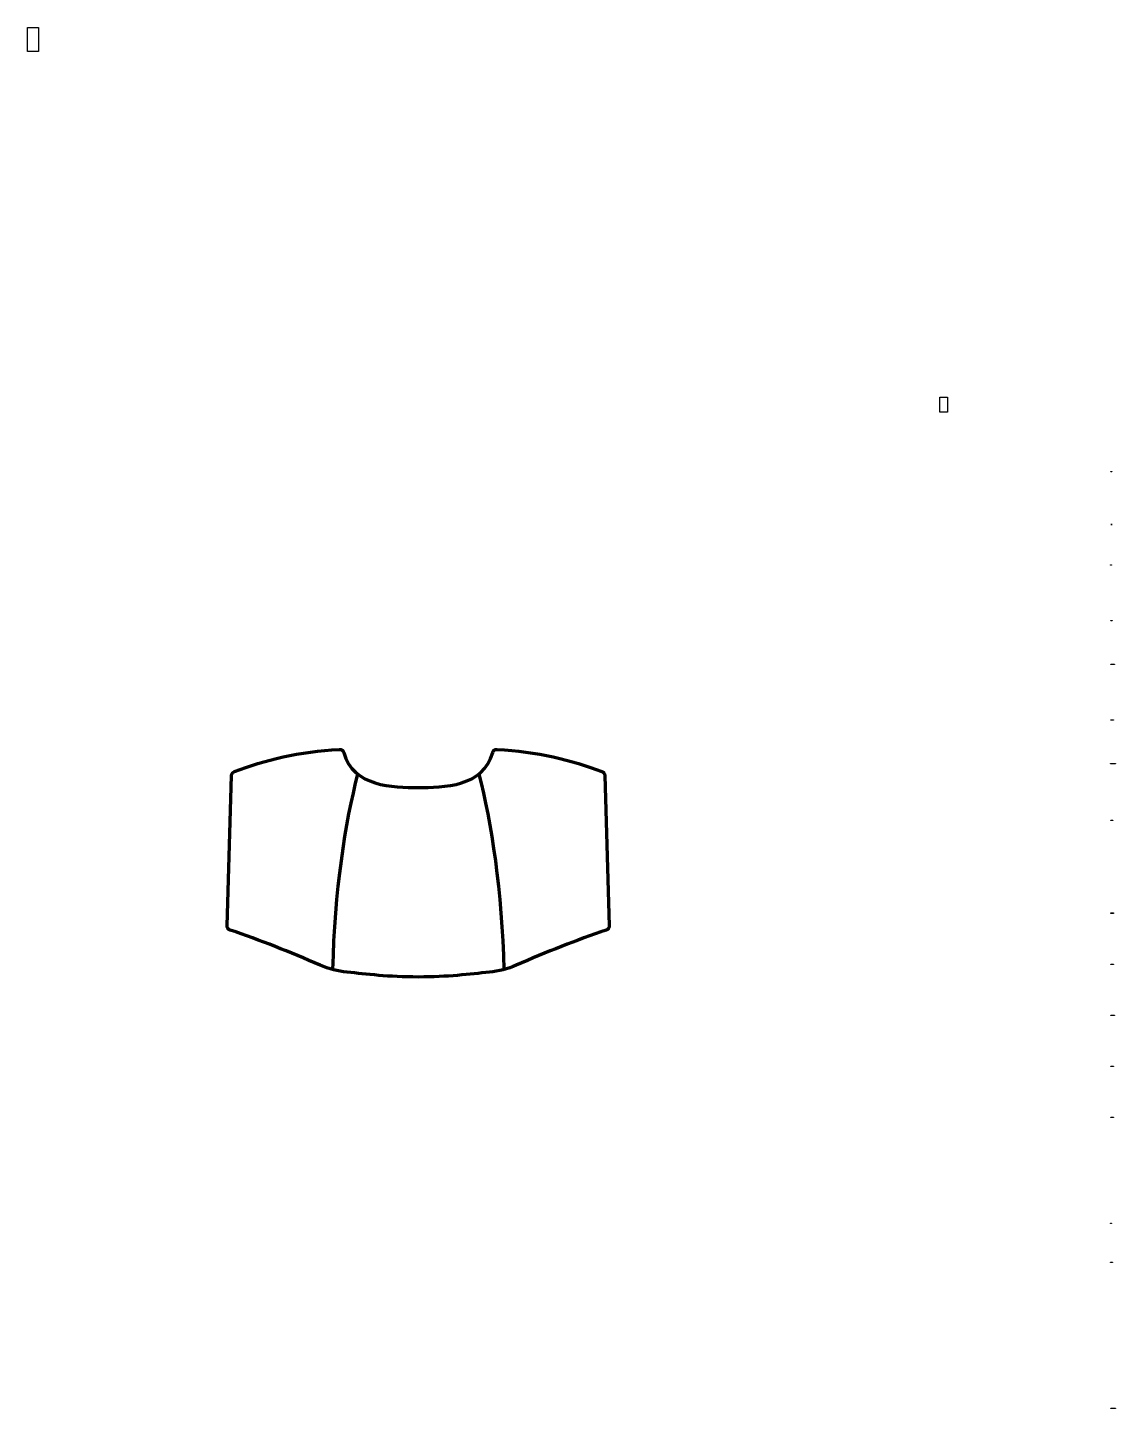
# Model space of a CAD drawing. Header units: millimetres. Extents: x -856 to 377, y -99 to 1465.
import ezdxf

# ---------------------------------------------------------------- set-up
doc = ezdxf.new("R2010")
doc.units = ezdxf.units.MM
doc.header["$MEASUREMENT"] = 0
doc.header["$XCLIPFRAME"] = 0
doc.layers.add('layer 1', color=7, linetype='Continuous', plot=False)
doc.layers.add('layer 2', color=7, linetype='Continuous')
doc.layers.add('layer 3', color=7, linetype='Continuous')
picture_1 = doc.add_image_def('image1.jpg', size_in_pixel=(62874, 139721))
picture_2 = doc.add_image_def('image2.jpg', size_in_pixel=(45983, 89630))
picture_3 = doc.add_image_def('image3.jpg', size_in_pixel=(16160, 2324))
picture_4 = doc.add_image_def('image4.jpg', size_in_pixel=(15853, 2324))
picture_5 = doc.add_image_def('image5.jpg', size_in_pixel=(21947, 2324))
picture_6 = doc.add_image_def('image6.jpg', size_in_pixel=(16400, 2354))
picture_7 = doc.add_image_def('image7.jpg', size_in_pixel=(16659, 2354))
picture_8 = doc.add_image_def('image8.jpg', size_in_pixel=(11915, 1719))
picture_9 = doc.add_image_def('image9.jpg', size_in_pixel=(27768, 2395))
picture_10 = doc.add_image_def('image10.jpg', size_in_pixel=(16157, 1851))
picture_11 = doc.add_image_def('image11.jpg', size_in_pixel=(21444, 2382))
picture_12 = doc.add_image_def('image12.jpg', size_in_pixel=(7948, 1879))
picture_13 = doc.add_image_def('image13.jpg', size_in_pixel=(5230, 2367))
picture_14 = doc.add_image_def('image14.jpg', size_in_pixel=(9087, 1374))
picture_15 = doc.add_image_def('image15.jpg', size_in_pixel=(6372, 1851))
picture_16 = doc.add_image_def('image16.jpg', size_in_pixel=(5551, 1374))
picture_17 = doc.add_image_def('image17.jpg', size_in_pixel=(10464, 1889))
picture_18 = doc.add_image_def('image18.jpg', size_in_pixel=(26991, 2311))

msp = doc.modelspace()

# ---------------------------------------------------------------- linework, layer by layer
at = {"layer": 'layer 2', "color": 12, "lineweight": 200}
msp.add_open_spline([(-413.1, 604.3), (-441.6, 604.3), (-487, 605), (-497.5, 643.8), (-497.5, 643.8), (-498.1, 646.1), (-500.2, 647.6), (-502.5, 647.5), (-502.5, 647.5), (-547.2, 645.5), (-587.8, 634.7), (-621.3, 622.5), (-621.3, 622.5), (-623.2, 621.8), (-624.5, 620), (-624.6, 617.9), (-624.6, 617.9), (-624.6, 617.9), (-629.7, 447.6), (-629.7, 447.6), (-629.7, 447.6), (-629.8, 445.4), (-628.4, 443.4), (-626.3, 442.7), (-626.3, 442.7), (-592.5, 431.2), (-558.4, 417.8), (-524.1, 402.8), (-524.1, 402.8), (-514.5, 398.6), (-504.2, 395.9), (-493.7, 394.9), (-493.7, 394.9), (-471.6, 392.7), (-446.8, 389.5), (-413.1, 389.5), (-413.1, 389.5), (-379.4, 389.5), (-354.6, 392.7), (-332.4, 394.9), (-332.4, 394.9), (-322, 395.9), (-311.7, 398.6), (-302, 402.8), (-302, 402.8), (-267.8, 417.8), (-233.7, 431.2), (-199.9, 442.7), (-199.9, 442.7), (-197.8, 443.4), (-196.4, 445.4), (-196.5, 447.6), (-196.5, 447.6), (-196.5, 447.6), (-201.6, 617.9), (-201.6, 617.9), (-201.6, 617.9), (-201.7, 620), (-203, 621.8), (-204.9, 622.5), (-204.9, 622.5), (-238.4, 634.7), (-279, 645.5), (-323.7, 647.5), (-323.7, 647.5), (-326, 647.6), (-328.1, 646.1), (-328.7, 643.8), (-328.7, 643.8), (-339.1, 605), (-384.5, 604.3), (-413.1, 604.3)], degree=3, knots=[0, 0, 0, 0, 0.052632, 0.052632, 0.052632, 0.052632, 0.105263, 0.105263, 0.105263, 0.105263, 0.157895, 0.157895, 0.157895, 0.157895, 0.210526, 0.210526, 0.210526, 0.210526, 0.263158, 0.263158, 0.263158, 0.263158, 0.315789, 0.315789, 0.315789, 0.315789, 0.368421, 0.368421, 0.368421, 0.368421, 0.421053, 0.421053, 0.421053, 0.421053, 0.473684, 0.473684, 0.473684, 0.473684, 0.526316, 0.526316, 0.526316, 0.526316, 0.578947, 0.578947, 0.578947, 0.578947, 0.631579, 0.631579, 0.631579, 0.631579, 0.684211, 0.684211, 0.684211, 0.684211, 0.736842, 0.736842, 0.736842, 0.736842, 0.789474, 0.789474, 0.789474, 0.789474, 0.842105, 0.842105, 0.842105, 0.842105, 0.894737, 0.894737, 0.894737, 0.894737, 1, 1, 1, 1], dxfattribs=at)
at = {"layer": 'layer 3', "color": 142, "lineweight": 200}
for points in [[(-481.8, 619.5), (-495.9, 565), (-508.3, 486.1), (-510.1, 397.8)], [(-344.4, 619.5), (-330.3, 565), (-317.9, 486.1), (-316.1, 397.8)]]:
    msp.add_open_spline(points, degree=3, dxfattribs=at)

# ---------------------------------------------------------------- pictures from other files: only their frames are drawn
at = {"layer": 'layer 1', "color": 0}
image = msp.add_image(picture_1, insert=(-844, -481.9), size_in_units=(873.3, 1940.6), dxfattribs=at)
image.set_boundary_path([(-844, -482), (29, 1459)])
image = msp.add_image(picture_2, insert=(175.6, -200.9), size_in_units=(638.7, 1244.9), dxfattribs=at)
image.set_boundary_path([(176, -201), (814, 1044)])
image = msp.add_image(picture_15, insert=(366.6, 949.8), size_in_units=(88.5, 25.7), dxfattribs=at)
image.set_boundary_path([(367, 950), (455, 976)])
image = msp.add_image(picture_14, insert=(366.6, 895.8), size_in_units=(126.2, 19.1), dxfattribs=at)
image.set_boundary_path([(367, 896), (493, 915)])
image = msp.add_image(picture_13, insert=(366.5, 835.3), size_in_units=(72.6, 32.9), dxfattribs=at)
image.set_boundary_path([(367, 835), (439, 868)])
image = msp.add_image(picture_12, insert=(366.6, 778.3), size_in_units=(110.4, 26.1), dxfattribs=at)
image.set_boundary_path([(367, 778), (477, 804)])
image = msp.add_image(picture_11, insert=(366.6, 721), size_in_units=(297.8, 33.1), dxfattribs=at)
image.set_boundary_path([(367, 721), (664, 754)])
image = msp.add_image(picture_10, insert=(366.6, 664.3), size_in_units=(224.4, 25.7), dxfattribs=at)
image.set_boundary_path([(367, 664), (591, 690)])
image = msp.add_image(picture_9, insert=(366.5, 606.7), size_in_units=(385.7, 33.3), dxfattribs=at)
image.set_boundary_path([(367, 607), (752, 640)])
image = msp.add_image(picture_8, insert=(366.6, 551), size_in_units=(165.5, 23.9), dxfattribs=at)
image.set_boundary_path([(367, 551), (532, 575)])
image = msp.add_image(picture_3, insert=(366.6, 435.8), size_in_units=(224.4, 32.3), dxfattribs=at)
image.set_boundary_path([(367, 436), (591, 468)])
image = msp.add_image(picture_4, insert=(366.6, 377.1), size_in_units=(220.2, 32.3), dxfattribs=at)
image.set_boundary_path([(367, 377), (587, 410)])
image = msp.add_image(picture_5, insert=(366.6, 318.4), size_in_units=(304.8, 32.3), dxfattribs=at)
image.set_boundary_path([(367, 318), (671, 350)])
image = msp.add_image(picture_6, insert=(366.6, 259.5), size_in_units=(227.8, 32.7), dxfattribs=at)
image.set_boundary_path([(367, 260), (594, 292)])
image = msp.add_image(picture_7, insert=(366.6, 200.8), size_in_units=(231.4, 32.7), dxfattribs=at)
image.set_boundary_path([(367, 201), (598, 234)])
image = msp.add_image(picture_16, insert=(366.5, 92.6), size_in_units=(77.1, 19.1), dxfattribs=at)
image.set_boundary_path([(367, 93), (444, 112)])
image = msp.add_image(picture_17, insert=(366.5, 40.7), size_in_units=(145.3, 26.2), dxfattribs=at)
image.set_boundary_path([(367, 41), (512, 67)])
image = msp.add_image(picture_18, insert=(366.7, -132.9), size_in_units=(374.9, 32.1), dxfattribs=at)
image.set_boundary_path([(367, -133), (742, -101)])

doc.saveas('drawing.dxf')
